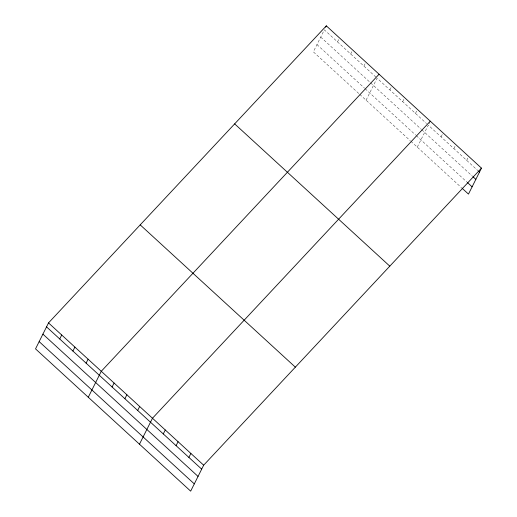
<?xml version="1.0" encoding="UTF-8"?>
<svg xmlns="http://www.w3.org/2000/svg" width="517" height="517" viewBox="0 0 517 517"><rect width="100%" height="100%" fill="white"/><g stroke="black" fill="none" stroke-linecap="round" stroke-linejoin="round"><path stroke-width="0.39" stroke-dasharray="2.58 1.94" d="M337.53 41.916L339.514 37.941M350.713 54.007L352.704 50.039M363.903 66.098L365.887 62.13M366.075 100.188L377.087 78.196L426.544 123.544M389.889 89.932L391.88 85.964M402.691 101.668L404.675 97.7M415.487 113.41L417.478 109.442M417.277 147.145L428.289 125.146L477.74 170.5M428.948 123.822L429.944 121.838M441.091 136.882L443.075 132.914M453.887 148.625L455.878 144.657M466.689 160.36L468.673 156.392M375.943 77.143L324.34 29.818L313.328 51.816L359.192 93.881M320.708 37.075L370.017 82.3M370.586 82.823L421.161 129.205M421.743 129.735L472.364 176.155M316.96 44.559L364.55 88.2M365.125 88.724L415.674 135.079M416.256 135.616L466.87 182.036M359.767 94.404L410.291 140.74M410.873 141.277L461.494 187.69"/><path stroke-width="0.78" d="M48.527 322.905L35.524 348.872L190.67 491.15L203.672 465.184L481.476 168.128L326.33 25.85L48.527 322.905L203.672 465.184M59.726 338.965L61.717 334.997M72.916 351.062L74.9 347.094M86.1 363.154L88.09 359.186M88.278 397.243L101.28 371.277L379.077 74.228M112.092 386.987L114.076 383.019M124.888 398.723L126.878 394.755M325.665 27.175L326.33 25.85M137.69 410.466L139.674 406.491M139.474 444.2L152.476 418.234L430.28 121.178M163.288 433.937L165.278 429.97M176.09 445.68L178.074 441.705M188.886 457.416L190.876 453.448M481.476 168.128L468.473 194.095L462.075 188.227M478.322 171.03L479.485 172.096M472.945 176.691L475.853 179.36M467.452 182.566L472.105 186.837M234.653 123.88L389.799 266.158M140.204 224.876L295.349 367.154M46.536 326.873L201.688 469.152M42.905 334.131L198.05 476.416M39.163 341.614L194.308 483.893"/></g></svg>
